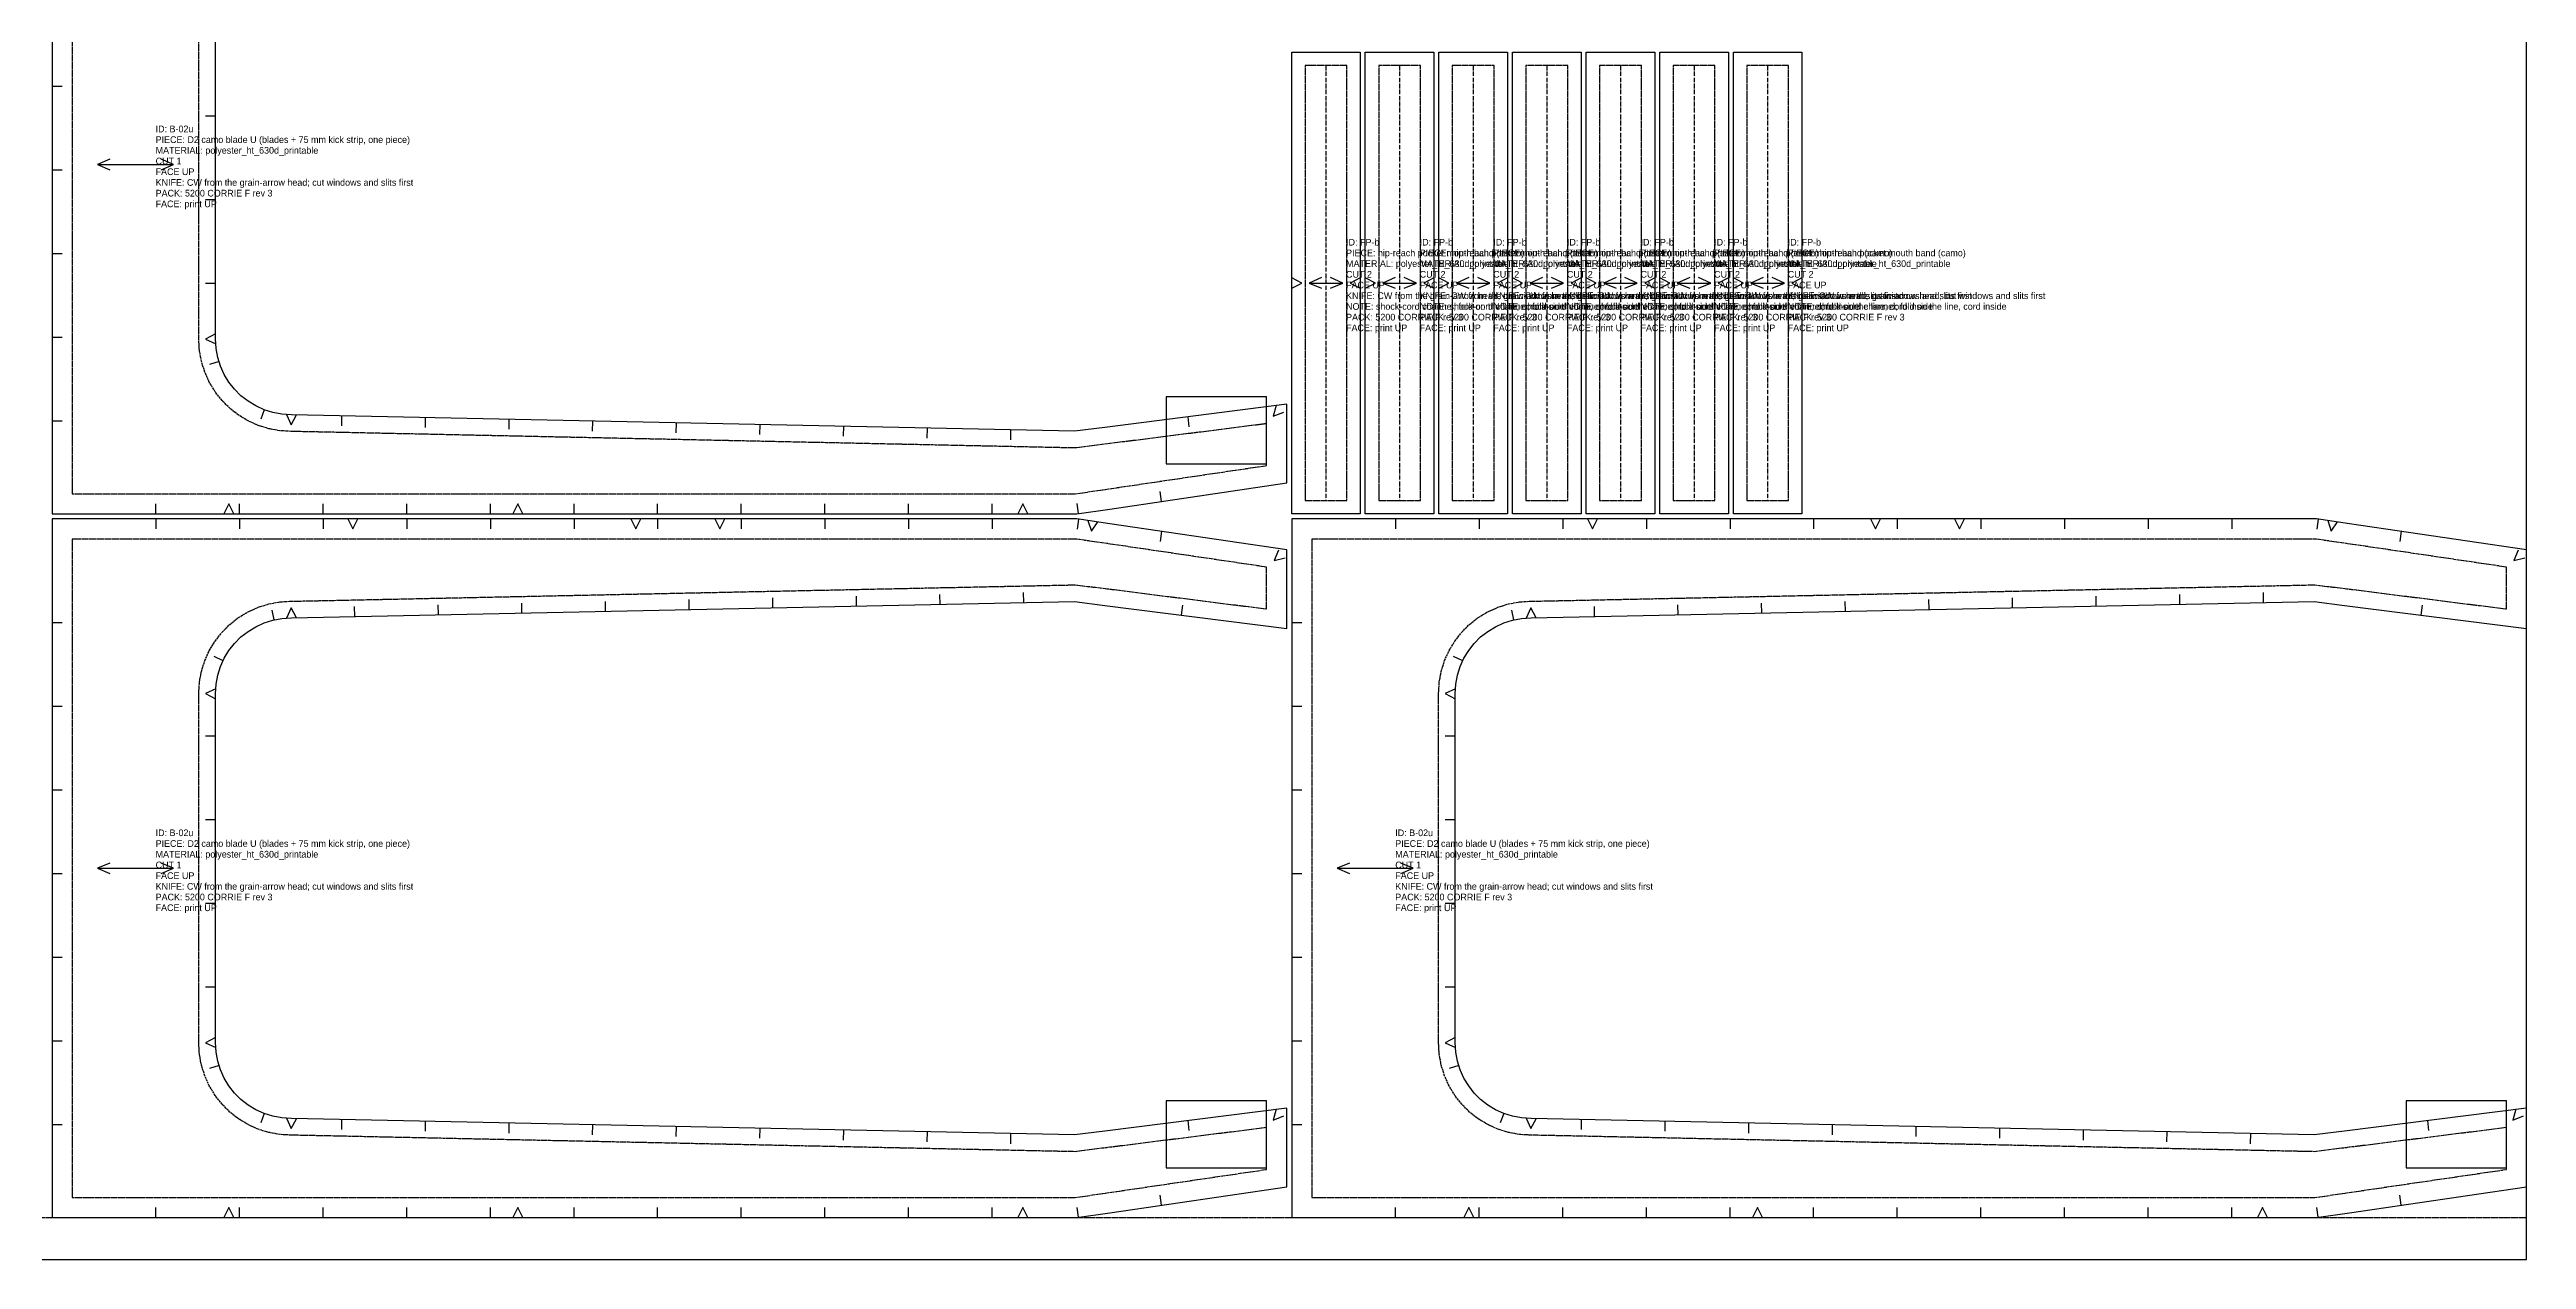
# Model space of a CAD drawing. Header units: millimetres. Extents: x 0 to 2961, y -22 to 1500.
# Drawn here: x 1481 to 2961, y 0 to 723 of the extents above; entities that cross this region are included whole.
import ezdxf

# ---------------------------------------------------------------- set-up
doc = ezdxf.new("R2010")
doc.units = ezdxf.units.MM
doc.linetypes.add('DASHDOT', pattern=[3.556, 2.54, -0.508, 0, -0.508])
doc.linetypes.add('DASHED', pattern=[1.524, 1.27, -0.254])
for name, color, linetype in [('CUT', 7, 'Continuous'), ('GRAIN', 5, 'Continuous'), ('INTERNAL', 6, 'Continuous'), ('NOTCH', 1, 'Continuous'), ('SEW', 3, 'Continuous'), ('TEXT', 2, 'Continuous')]:
    doc.layers.add(name, color=color, linetype=linetype)

msp = doc.modelspace()

# ---------------------------------------------------------------- linework, layer by layer
at = {"layer": 'CUT'}
msp.add_lwpolyline([(1482.1, 863.3), (1482.1, 445.6), (1569.5, 445.6), (2094.6, 445.6), (2114.3, 448.5), (2220.1, 464.1), (2220.1, 511.1), (2111.3, 497.3), (2093.2, 495.1), (1625.2, 504.9), (1619.4, 505.2), (1614.1, 506.2), (1608.9, 507.8), (1603.9, 510.1), (1599.3, 512.9), (1595, 516.2), (1591.2, 520.1), (1587.8, 524.3), (1585, 529), (1582.8, 533.9), (1581.2, 539.1), (1580.2, 544.5), (1579.8, 550.2), (1579.8, 758.7)], dxfattribs=at)
for points in [[(2223.1, 721.6), (2264.1, 721.6), (2264.1, 445.6), (2223.1, 445.6)], [(2267.1, 721.6), (2308.1, 721.6), (2308.1, 445.6), (2267.1, 445.6)], [(2311.1, 721.6), (2352.1, 721.6), (2352.1, 445.6), (2311.1, 445.6)], [(2355.1, 721.6), (2396.1, 721.6), (2396.1, 445.6), (2355.1, 445.6)], [(2399.1, 721.6), (2440.1, 721.6), (2440.1, 445.6), (2399.1, 445.6)], [(2443.1, 721.6), (2484.1, 721.6), (2484.1, 445.6), (2443.1, 445.6)], [(2487.1, 721.6), (2528.1, 721.6), (2528.1, 445.6), (2487.1, 445.6)], [(1569.5, 442.6), (1482.1, 442.6), (1482.1, 25), (1569.5, 25), (2094.6, 25), (2114.3, 27.9), (2220.1, 43.5), (2220.1, 90.4), (2111.3, 76.7), (2093.2, 74.4), (1625.2, 84.2), (1619.4, 84.6), (1614.1, 85.6), (1608.9, 87.2), (1603.9, 89.4), (1599.3, 92.2), (1595, 95.6), (1591.2, 99.4), (1587.8, 103.7), (1585, 108.3), (1582.8, 113.3), (1581.2, 118.5), (1580.2, 123.8), (1579.8, 129.6), (1579.8, 338.1), (1580.2, 343.8), (1581.2, 349.2), (1582.8, 354.3), (1585, 359.3), (1587.8, 363.9), (1591.2, 368.2), (1595, 372.1), (1599.3, 375.4), (1603.9, 378.2), (1608.9, 380.4), (1614.1, 382.1), (1619.4, 383), (1625.2, 383.4), (2093.2, 393.2), (2111.3, 390.9), (2220.1, 377.2), (2220.1, 424.2), (2114.3, 439.7), (2094.6, 442.6)], [(2310.6, 442.6), (2223.1, 442.6), (2223.1, 25), (2310.6, 25), (2835.6, 25), (2855.4, 27.9), (2961.2, 43.5), (2961.2, 90.4), (2852.4, 76.7), (2834.2, 74.4), (2366.3, 84.2), (2360.5, 84.6), (2355.1, 85.6), (2349.9, 87.2), (2345, 89.4), (2340.3, 92.2), (2336, 95.6), (2332.2, 99.4), (2328.9, 103.7), (2326, 108.3), (2323.8, 113.3), (2322.2, 118.5), (2321.2, 123.8), (2320.9, 129.6), (2320.9, 338.1), (2321.2, 343.8), (2322.2, 349.2), (2323.8, 354.3), (2326, 359.3), (2328.9, 363.9), (2332.2, 368.2), (2336, 372.1), (2340.3, 375.4), (2345, 378.2), (2349.9, 380.4), (2355.1, 382.1), (2360.5, 383), (2366.3, 383.4), (2834.2, 393.2), (2852.4, 390.9), (2961.2, 377.2), (2961.2, 424.2), (2855.4, 439.7), (2835.6, 442.6)]]:
    msp.add_lwpolyline(points, close=True, dxfattribs=at)
at = {"layer": 'GRAIN'}
for points in [[(1516.6, 657.6), (1509.2, 654.5), (1516.6, 651.3)], [(1509.2, 654.5), (1554.7, 654.5)], [(1547.3, 651.3), (1554.7, 654.5), (1547.3, 657.6)], [(2241, 586.8), (2233.6, 583.6), (2241, 580.5)], [(2233.6, 583.6), (2253.6, 583.6)], [(2246.3, 580.5), (2253.6, 583.6), (2246.3, 586.8)], [(2285, 586.8), (2277.6, 583.6), (2285, 580.5)], [(2277.6, 583.6), (2297.6, 583.6)], [(2290.3, 580.5), (2297.6, 583.6), (2290.3, 586.8)], [(2329, 586.8), (2321.6, 583.6), (2329, 580.5)], [(2321.6, 583.6), (2341.6, 583.6)], [(2334.3, 580.5), (2341.6, 583.6), (2334.3, 586.8)], [(2373, 586.8), (2365.6, 583.6), (2373, 580.5)], [(2365.6, 583.6), (2385.6, 583.6)], [(2378.3, 580.5), (2385.6, 583.6), (2378.3, 586.8)], [(2417, 586.8), (2409.6, 583.6), (2417, 580.5)], [(2409.6, 583.6), (2429.6, 583.6)], [(2422.3, 580.5), (2429.6, 583.6), (2422.3, 586.8)], [(2461, 586.8), (2453.6, 583.6), (2461, 580.5)], [(2453.6, 583.6), (2473.6, 583.6)], [(2466.3, 580.5), (2473.6, 583.6), (2466.3, 586.8)], [(2505, 586.8), (2497.6, 583.6), (2505, 580.5)], [(2497.6, 583.6), (2517.6, 583.6)], [(2510.3, 580.5), (2517.6, 583.6), (2510.3, 586.8)], [(1516.6, 236.9), (1509.2, 233.8), (1516.6, 230.7)], [(1547.3, 230.7), (1554.7, 233.8), (1547.3, 236.9)], [(2257.7, 236.9), (2250.3, 233.8), (2257.7, 230.7)], [(2288.4, 230.7), (2295.7, 233.8), (2288.4, 236.9)], [(1509.2, 233.8), (1554.7, 233.8)], [(2250.3, 233.8), (2295.7, 233.8)]]:
    msp.add_lwpolyline(points, dxfattribs=at)
at = {"layer": 'INTERNAL', "linetype": 'DASHDOT'}
for points in [[(2243.6, 713.6), (2243.6, 453.6)], [(2287.6, 713.6), (2287.6, 453.6)], [(2331.6, 713.6), (2331.6, 453.6)], [(2375.6, 713.6), (2375.6, 453.6)], [(2419.6, 713.6), (2419.6, 453.6)], [(2463.6, 713.6), (2463.6, 453.6)], [(2507.6, 713.6), (2507.6, 453.6)]]:
    msp.add_lwpolyline(points, dxfattribs=at)
at = {"layer": 'INTERNAL', "linetype": 'CONTINUOUS'}
for points in [[(2148.1, 515.5), (2148.1, 475.5), (2208.1, 475.5), (2208.1, 515.5)], [(2148.1, 94.8), (2148.1, 54.8), (2208.1, 54.8), (2208.1, 94.8)], [(2889.2, 94.8), (2889.2, 54.8), (2949.2, 54.8), (2949.2, 94.8)]]:
    msp.add_lwpolyline(points, close=True, dxfattribs=at)
at = {"layer": 'NOTCH'}
for points in [[(1482.1, 701.3), (1488.1, 701.3)], [(1579.8, 683.4), (1573.8, 683.4)], [(1482.1, 651.3), (1488.1, 651.3)], [(1579.8, 633.4), (1573.8, 633.4)], [(1482.1, 601.3), (1488.1, 601.3)], [(1579.8, 583.4), (1573.8, 583.4)], [(2223.1, 580.6), (2229.1, 583.6), (2223.1, 586.6)], [(2264.1, 586.6), (2258.1, 583.6), (2264.1, 580.6)], [(2267.1, 580.6), (2273.1, 583.6), (2267.1, 586.6)], [(2308.1, 586.6), (2302.1, 583.6), (2308.1, 580.6)], [(2311.1, 580.6), (2317.1, 583.6), (2311.1, 586.6)], [(2352.1, 586.6), (2346.1, 583.6), (2352.1, 580.6)], [(2355.1, 580.6), (2361.1, 583.6), (2355.1, 586.6)], [(2396.1, 586.6), (2390.1, 583.6), (2396.1, 580.6)], [(2399.1, 580.6), (2405.1, 583.6), (2399.1, 586.6)], [(2440.1, 586.6), (2434.1, 583.6), (2440.1, 580.6)], [(2443.1, 580.6), (2449.1, 583.6), (2443.1, 586.6)], [(2484.1, 586.6), (2478.1, 583.6), (2484.1, 580.6)], [(2487.1, 580.6), (2493.1, 583.6), (2487.1, 586.6)], [(2528.1, 586.6), (2522.1, 583.6), (2528.1, 580.6)], [(1482.1, 551.3), (1488.1, 551.3)], [(1579.7, 553.2), (1573.8, 550), (1579.9, 547.2)], [(1581.9, 536.6), (1576.2, 534.8)], [(1608.9, 507.8), (1606.8, 502.2)], [(1622.2, 505), (1625, 498.9), (1628.2, 504.8)], [(1655.2, 504.3), (1655.1, 498.3)], [(2161, 503.6), (2161.7, 497.6)], [(2213.8, 510.4), (2212.1, 504), (2218.3, 506.5)], [(1482.1, 501.3), (1488.1, 501.3)], [(1705.2, 503.2), (1705.1, 497.2)], [(1755.2, 502.2), (1755.1, 496.2)], [(1805.2, 501.1), (1805, 495.1)], [(1855.2, 500.1), (1855, 494.1)], [(1905.1, 499), (1905, 493)], [(1955.1, 498), (1955, 492)], [(2005.1, 496.9), (2005, 490.9)], [(2055.1, 495.9), (2055, 489.9)], [(2145.3, 453.1), (2144.4, 459)], [(1544.1, 445.6), (1544.1, 451.6)], [(1590.8, 445.6), (1587.8, 451.6), (1584.8, 445.6)], [(1594.1, 445.6), (1594.1, 451.6)], [(1644.1, 445.6), (1644.1, 451.6)], [(1694.1, 445.6), (1694.1, 451.6)], [(1744.1, 445.6), (1744.1, 451.6)], [(1763.5, 445.6), (1760.5, 451.6), (1757.5, 445.6)], [(1794.1, 445.6), (1794.1, 451.6)], [(1844.1, 445.6), (1844.1, 451.6)], [(1894.1, 445.6), (1894.1, 451.6)], [(1944.1, 445.6), (1944.1, 451.6)], [(1994.1, 445.6), (1994.1, 451.6)], [(2044.1, 445.6), (2044.1, 451.6)], [(2065.3, 445.6), (2062.3, 451.6), (2059.3, 445.6)], [(2095.7, 445.8), (2094.9, 451.8)], [(1544.1, 442.6), (1544.1, 436.6)], [(1594.1, 442.6), (1594.1, 436.6)], [(1644.1, 442.6), (1644.1, 436.6)], [(1658.8, 442.6), (1661.8, 436.6), (1664.8, 442.6)], [(1694.1, 442.6), (1694.1, 436.6)], [(1744.1, 442.6), (1744.1, 436.6)], [(1794.1, 442.6), (1794.1, 436.6)], [(1828.1, 442.6), (1831.1, 436.6), (1834.1, 442.6)], [(1844.1, 442.6), (1844.1, 436.6)], [(1878.3, 442.6), (1881.3, 436.6), (1884.3, 442.6)], [(1894.1, 442.6), (1894.1, 436.6)], [(1944.1, 442.6), (1944.1, 436.6)], [(1994.1, 442.6), (1994.1, 436.6)], [(2044.1, 442.6), (2044.1, 436.6)], [(2095.7, 442.5), (2094.9, 436.5)], [(2101.3, 441.6), (2103.4, 435.3), (2107.3, 440.8)], [(2145.3, 435.2), (2144.4, 429.2)], [(2285.1, 442.6), (2285.1, 436.6)], [(2335.1, 442.6), (2335.1, 436.6)], [(2385.1, 442.6), (2385.1, 436.6)], [(2399.9, 442.6), (2402.9, 436.6), (2405.9, 442.6)], [(2435.1, 442.6), (2435.1, 436.6)], [(2485.1, 442.6), (2485.1, 436.6)], [(2535.1, 442.6), (2535.1, 436.6)], [(2569.1, 442.6), (2572.1, 436.6), (2575.1, 442.6)], [(2585.1, 442.6), (2585.1, 436.6)], [(2619.3, 442.6), (2622.3, 436.6), (2625.3, 442.6)], [(2635.1, 442.6), (2635.1, 436.6)], [(2685.1, 442.6), (2685.1, 436.6)], [(2735.1, 442.6), (2735.1, 436.6)], [(2785.1, 442.6), (2785.1, 436.6)], [(2836.7, 442.5), (2835.9, 436.5)], [(2842.4, 441.6), (2844.5, 435.3), (2848.3, 440.8)], [(2886.3, 435.2), (2885.5, 429.2)], [(2215.3, 423.9), (2212.7, 417.7), (2219.2, 419.4)], [(2956.3, 423.9), (2953.7, 417.7), (2960.2, 419.4)], [(1614.8, 382.2), (1613.7, 388.1)], [(1628.2, 383.5), (1625, 389.4), (1622.2, 383.3)], [(1663.1, 384.2), (1662.9, 390.2)], [(1713, 385.2), (1712.9, 391.2)], [(1763, 386.3), (1762.9, 392.3)], [(1813, 387.3), (1812.9, 393.3)], [(1863, 388.4), (1862.9, 394.4)], [(1913, 389.4), (1912.9, 395.4)], [(1963, 390.5), (1962.9, 396.5)], [(2013, 391.5), (2012.8, 397.5)], [(2063, 392.6), (2062.8, 398.6)], [(2157.3, 385.1), (2158, 391.1)], [(2355.8, 382.2), (2354.7, 388.1)], [(2369.3, 383.5), (2366, 389.4), (2363.3, 383.3)], [(2404.1, 384.2), (2404, 390.2)], [(2454.1, 385.2), (2454, 391.2)], [(2504.1, 386.3), (2503.9, 392.3)], [(2554.1, 387.3), (2553.9, 393.3)], [(2604.1, 388.4), (2603.9, 394.4)], [(2654, 389.4), (2653.9, 395.4)], [(2704, 390.5), (2703.9, 396.5)], [(2754, 391.5), (2753.9, 397.5)], [(2804, 392.6), (2803.9, 398.6)], [(2898.3, 385.1), (2899.1, 391.1)], [(1482.1, 380.6), (1488.1, 380.6)], [(2223.1, 380.6), (2229.1, 380.6)], [(1584.3, 357.8), (1578.9, 360.3)], [(2325.4, 357.8), (2319.9, 360.3)], [(1579.9, 341.1), (1573.8, 338.3), (1579.7, 335.1)], [(2321, 341.1), (2314.9, 338.3), (2320.8, 335.1)], [(1482.1, 330.6), (1488.1, 330.6)], [(2223.1, 330.6), (2229.1, 330.6)], [(1579.8, 312.7), (1573.8, 312.7)], [(2320.9, 312.7), (2314.9, 312.7)], [(1482.1, 280.6), (1488.1, 280.6)], [(2223.1, 280.6), (2229.1, 280.6)], [(1579.8, 262.7), (1573.8, 262.7)], [(2320.9, 262.7), (2314.9, 262.7)], [(1482.1, 230.6), (1488.1, 230.6)], [(2223.1, 230.6), (2229.1, 230.6)], [(1579.8, 212.7), (1573.8, 212.7)], [(2320.9, 212.7), (2314.9, 212.7)], [(1482.1, 180.6), (1488.1, 180.6)], [(2223.1, 180.6), (2229.1, 180.6)], [(1579.8, 162.7), (1573.8, 162.7)], [(2320.9, 162.7), (2314.9, 162.7)], [(1482.1, 130.6), (1488.1, 130.6)], [(1579.7, 132.6), (1573.8, 129.4), (1579.9, 126.6)], [(2223.1, 130.6), (2229.1, 130.6)], [(2320.8, 132.6), (2314.9, 129.4), (2321, 126.6)], [(1581.9, 116), (1576.2, 114.2)], [(2323, 116), (2317.3, 114.2)], [(2213.8, 89.8), (2212.1, 83.3), (2218.3, 85.8)], [(2954.9, 89.8), (2953.1, 83.3), (2959.4, 85.8)], [(1482.1, 80.6), (1488.1, 80.6)], [(1608.9, 87.2), (1606.8, 81.6)], [(1622.2, 84.4), (1625, 78.3), (1628.2, 84.1)], [(1655.2, 83.6), (1655.1, 77.6)], [(1705.2, 82.6), (1705.1, 76.6)], [(1755.2, 81.5), (1755.1, 75.5)], [(1805.2, 80.5), (1805, 74.5)], [(1855.2, 79.4), (1855, 73.4)], [(1905.1, 78.4), (1905, 72.4)], [(1955.1, 77.3), (1955, 71.3)], [(2005.1, 76.3), (2005, 70.3)], [(2055.1, 75.2), (2055, 69.2)], [(2161, 83), (2161.7, 77)], [(2223.1, 80.6), (2229.1, 80.6)], [(2349.9, 87.2), (2347.8, 81.6)], [(2363.3, 84.4), (2366, 78.3), (2369.3, 84.1)], [(2396.2, 83.6), (2396.1, 77.6)], [(2446.2, 82.6), (2446.1, 76.6)], [(2496.2, 81.5), (2496.1, 75.5)], [(2546.2, 80.5), (2546.1, 74.5)], [(2596.2, 79.4), (2596.1, 73.4)], [(2646.2, 78.4), (2646.1, 72.4)], [(2696.2, 77.3), (2696.1, 71.3)], [(2746.2, 76.3), (2746, 70.3)], [(2796.2, 75.2), (2796, 69.2)], [(2902, 83), (2902.7, 77)], [(1544.1, 25), (1544.1, 31)], [(1590.8, 25), (1587.8, 31), (1584.8, 25)], [(1594.1, 25), (1594.1, 31)], [(1644.1, 25), (1644.1, 31)], [(1694.1, 25), (1694.1, 31)], [(1744.1, 25), (1744.1, 31)], [(1763.5, 25), (1760.5, 31), (1757.5, 25)], [(1794.1, 25), (1794.1, 31)], [(1844.1, 25), (1844.1, 31)], [(1894.1, 25), (1894.1, 31)], [(1944.1, 25), (1944.1, 31)], [(1994.1, 25), (1994.1, 31)], [(2044.1, 25), (2044.1, 31)], [(2065.3, 25), (2062.3, 31), (2059.3, 25)], [(2095.7, 25.2), (2094.9, 31.1)], [(2145.3, 32.5), (2144.4, 38.4)], [(2285.1, 25), (2285.1, 31)], [(2331.9, 25), (2328.9, 31), (2325.9, 25)], [(2335.1, 25), (2335.1, 31)], [(2385.1, 25), (2385.1, 31)], [(2435.1, 25), (2435.1, 31)], [(2485.1, 25), (2485.1, 31)], [(2504.5, 25), (2501.5, 31), (2498.5, 25)], [(2535.1, 25), (2535.1, 31)], [(2585.1, 25), (2585.1, 31)], [(2635.1, 25), (2635.1, 31)], [(2685.1, 25), (2685.1, 31)], [(2735.1, 25), (2735.1, 31)], [(2785.1, 25), (2785.1, 31)], [(2806.4, 25), (2803.4, 31), (2800.4, 25)], [(2836.7, 25.2), (2835.9, 31.1)], [(2886.3, 32.5), (2885.5, 38.4)]]:
    msp.add_lwpolyline(points, dxfattribs=at)
at = {"layer": 'SEW', "linetype": 'DASHED'}
msp.add_lwpolyline([(1494.1, 851.3), (1494.1, 457.6), (1569.5, 457.6), (2093.7, 457.6), (2112.6, 460.4), (2208.1, 474.5), (2208.1, 499.5), (2112.6, 487.4), (2093.7, 485), (1624.8, 494.9), (1618.2, 495.3), (1611.7, 496.5), (1605.3, 498.5), (1599.3, 501.2), (1593.6, 504.6), (1588.4, 508.7), (1583.7, 513.4), (1579.6, 518.6), (1576.1, 524.3), (1573.4, 530.4), (1571.4, 536.7), (1570.2, 543.3), (1569.8, 549.9), (1569.8, 759)], dxfattribs=at)
for points in [[(2231.1, 713.6), (2231.1, 453.6), (2256.1, 453.6), (2256.1, 713.6)], [(2275.1, 713.6), (2275.1, 453.6), (2300.1, 453.6), (2300.1, 713.6)], [(2319.1, 713.6), (2319.1, 453.6), (2344.1, 453.6), (2344.1, 713.6)], [(2363.1, 713.6), (2363.1, 453.6), (2388.1, 453.6), (2388.1, 713.6)], [(2407.1, 713.6), (2407.1, 453.6), (2432.1, 453.6), (2432.1, 713.6)], [(2451.1, 713.6), (2451.1, 453.6), (2476.1, 453.6), (2476.1, 713.6)], [(2495.1, 713.6), (2495.1, 453.6), (2520.1, 453.6), (2520.1, 713.6)], [(1494.1, 430.6), (1494.1, 37), (1569.5, 37), (2093.7, 37), (2112.6, 39.8), (2208.1, 53.8), (2208.1, 78.8), (2112.6, 66.8), (2093.7, 64.4), (1624.8, 74.3), (1618.2, 74.7), (1611.7, 75.9), (1605.3, 77.8), (1599.3, 80.6), (1593.6, 84), (1588.4, 88.1), (1583.7, 92.8), (1579.6, 98), (1576.1, 103.7), (1573.4, 109.8), (1571.4, 116.1), (1570.2, 122.6), (1569.8, 129.3), (1569.8, 338.4), (1570.2, 345), (1571.4, 351.5), (1573.4, 357.9), (1576.1, 363.9), (1579.6, 369.6), (1583.7, 374.9), (1588.4, 379.6), (1593.6, 383.7), (1599.3, 387.1), (1605.3, 389.8), (1611.7, 391.8), (1618.2, 393), (1624.8, 393.4), (2093.7, 403.2), (2112.6, 400.9), (2208.1, 388.8), (2208.1, 413.8), (2112.6, 427.9), (2093.7, 430.6), (1569.5, 430.6)], [(2235.1, 430.6), (2235.1, 37), (2310.6, 37), (2834.7, 37), (2853.6, 39.8), (2949.2, 53.8), (2949.2, 78.8), (2853.6, 66.8), (2834.7, 64.4), (2365.9, 74.3), (2359.2, 74.7), (2352.7, 75.9), (2346.4, 77.8), (2340.3, 80.6), (2334.6, 84), (2329.4, 88.1), (2324.7, 92.8), (2320.6, 98), (2317.2, 103.7), (2314.5, 109.8), (2312.5, 116.1), (2311.3, 122.6), (2310.9, 129.3), (2310.9, 338.4), (2311.3, 345), (2312.5, 351.5), (2314.5, 357.9), (2317.2, 363.9), (2320.6, 369.6), (2324.7, 374.9), (2329.4, 379.6), (2334.6, 383.7), (2340.3, 387.1), (2346.4, 389.8), (2352.7, 391.8), (2359.2, 393), (2365.9, 393.4), (2834.7, 403.2), (2853.6, 400.9), (2949.2, 388.8), (2949.2, 413.8), (2853.6, 427.9), (2834.7, 430.6), (2310.6, 430.6)]]:
    msp.add_lwpolyline(points, close=True, dxfattribs=at)
at = {"layer": 'TEXT', "linetype": 'DASHED'}
msp.add_line((0, 25), (2961.2, 25), dxfattribs=at)
at = {"layer": 'TEXT'}
msp.add_lwpolyline([(0, 0), (2961.2, 0), (2961.2, 1500), (0, 1500)], close=True, dxfattribs=at)

# ---------------------------------------------------------------- texts
for s, p in [('PIECE: D2 camo blade U (blades + 75 mm kick strip, one piece)', (1544, 667.3)), ('ID: B-02u', (1544, 673.7)), ('CUT 1', (1544, 654.5)), ('MATERIAL: polyester_ht_630d_printable', (1544, 660.9)), ('FACE UP', (1544, 648.1)), ('KNIFE: CW from the grain-arrow head; cut windows and slits first', (1544, 641.7)), ('PACK: 5200 CORRIE F rev 3', (1544, 635.3)), ('FACE: print UP', (1544, 628.9)), ('ID: FP-b', (2255.6, 606)), ('ID: FP-b', (2299.6, 606)), ('ID: FP-b', (2343.6, 606)), ('ID: FP-b', (2387.6, 606)), ('ID: FP-b', (2431.6, 606)), ('ID: FP-b', (2475.6, 606)), ('ID: FP-b', (2519.6, 606)), ('PIECE: hip-reach pocket mouth band (camo)', (2255.6, 599.6)), ('MATERIAL: polyester_ht_630d_printable', (2255.6, 593.2)), ('PIECE: hip-reach pocket mouth band (camo)', (2299.6, 599.6)), ('MATERIAL: polyester_ht_630d_printable', (2299.6, 593.2)), ('PIECE: hip-reach pocket mouth band (camo)', (2343.6, 599.6)), ('MATERIAL: polyester_ht_630d_printable', (2343.6, 593.2)), ('PIECE: hip-reach pocket mouth band (camo)', (2387.6, 599.6)), ('MATERIAL: polyester_ht_630d_printable', (2387.6, 593.2)), ('PIECE: hip-reach pocket mouth band (camo)', (2431.6, 599.6)), ('MATERIAL: polyester_ht_630d_printable', (2431.6, 593.2)), ('PIECE: hip-reach pocket mouth band (camo)', (2475.6, 599.6)), ('MATERIAL: polyester_ht_630d_printable', (2475.6, 593.2)), ('PIECE: hip-reach pocket mouth band (camo)', (2519.6, 599.6)), ('MATERIAL: polyester_ht_630d_printable', (2519.6, 593.2)), ('CUT 2', (2255.6, 586.8)), ('FACE UP', (2255.6, 580.4)), ('KNIFE: CW from the grain-arrow head; cut windows and slits first', (2255.6, 574)), ('CUT 2', (2299.6, 586.8)), ('FACE UP', (2299.6, 580.4)), ('KNIFE: CW from the grain-arrow head; cut windows and slits first', (2299.6, 574)), ('CUT 2', (2343.6, 586.8)), ('FACE UP', (2343.6, 580.4)), ('KNIFE: CW from the grain-arrow head; cut windows and slits first', (2343.6, 574)), ('CUT 2', (2387.6, 586.8)), ('FACE UP', (2387.6, 580.4)), ('KNIFE: CW from the grain-arrow head; cut windows and slits first', (2387.6, 574)), ('CUT 2', (2431.6, 586.8)), ('FACE UP', (2431.6, 580.4)), ('KNIFE: CW from the grain-arrow head; cut windows and slits first', (2431.6, 574)), ('CUT 2', (2475.6, 586.8)), ('FACE UP', (2475.6, 580.4)), ('KNIFE: CW from the grain-arrow head; cut windows and slits first', (2475.6, 574)), ('CUT 2', (2519.6, 586.8)), ('FACE UP', (2519.6, 580.4)), ('KNIFE: CW from the grain-arrow head; cut windows and slits first', (2519.6, 574)), ('NOTE: shock-cord channel; fold on the line, cord inside', (2255.6, 567.6)), ('PACK: 5200 CORRIE F rev 3', (2255.6, 561.2)), ('NOTE: shock-cord channel; fold on the line, cord inside', (2299.6, 567.6)), ('PACK: 5200 CORRIE F rev 3', (2299.6, 561.2)), ('NOTE: shock-cord channel; fold on the line, cord inside', (2343.6, 567.6)), ('PACK: 5200 CORRIE F rev 3', (2343.6, 561.2)), ('NOTE: shock-cord channel; fold on the line, cord inside', (2387.6, 567.6)), ('PACK: 5200 CORRIE F rev 3', (2387.6, 561.2)), ('NOTE: shock-cord channel; fold on the line, cord inside', (2431.6, 567.6)), ('PACK: 5200 CORRIE F rev 3', (2431.6, 561.2)), ('NOTE: shock-cord channel; fold on the line, cord inside', (2475.6, 567.6)), ('PACK: 5200 CORRIE F rev 3', (2475.6, 561.2)), ('NOTE: shock-cord channel; fold on the line, cord inside', (2519.6, 567.6)), ('PACK: 5200 CORRIE F rev 3', (2519.6, 561.2)), ('FACE: print UP', (2255.6, 554.8)), ('FACE: print UP', (2299.6, 554.8)), ('FACE: print UP', (2343.6, 554.8)), ('FACE: print UP', (2387.6, 554.8)), ('FACE: print UP', (2431.6, 554.8)), ('FACE: print UP', (2475.6, 554.8)), ('FACE: print UP', (2519.6, 554.8)), ('ID: B-02u', (1544, 253)), ('ID: B-02u', (2285, 253)), ('CUT 1', (1544, 233.8)), ('PIECE: D2 camo blade U (blades + 75 mm kick strip, one piece)', (1544, 246.6)), ('MATERIAL: polyester_ht_630d_printable', (1544, 240.2)), ('CUT 1', (2285, 233.8)), ('PIECE: D2 camo blade U (blades + 75 mm kick strip, one piece)', (2285, 246.6)), ('MATERIAL: polyester_ht_630d_printable', (2285, 240.2)), ('FACE UP', (1544, 227.4)), ('KNIFE: CW from the grain-arrow head; cut windows and slits first', (1544, 221)), ('FACE UP', (2285, 227.4)), ('KNIFE: CW from the grain-arrow head; cut windows and slits first', (2285, 221)), ('PACK: 5200 CORRIE F rev 3', (1544, 214.6)), ('FACE: print UP', (1544, 208.2)), ('PACK: 5200 CORRIE F rev 3', (2285, 214.6)), ('FACE: print UP', (2285, 208.2))]:
    msp.add_text(s, height=4, dxfattribs=at).set_placement(p)

doc.saveas('drawing.dxf')
